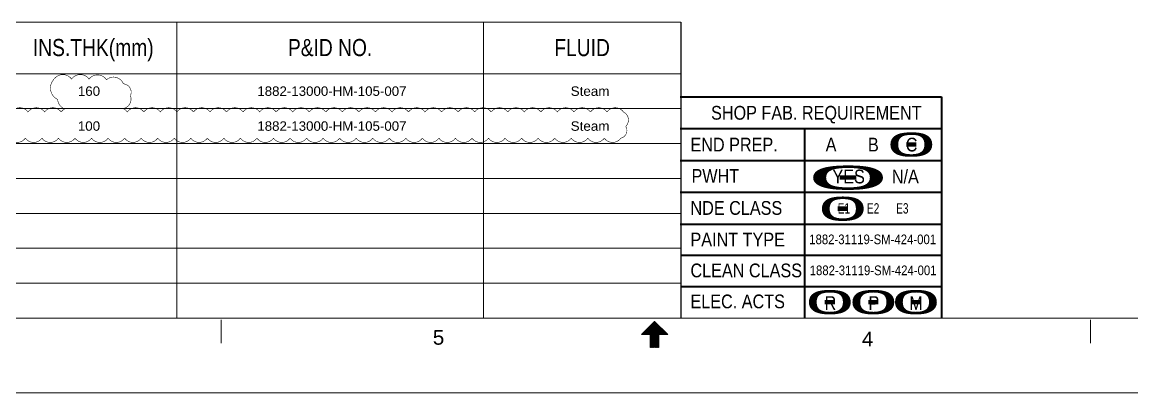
# Model space of a CAD drawing. Header units: inches. Extents: x 894 to 1735, y 0 to 594.
# Drawn here: x 1157.6 to 1425.9, y 0 to 89.7 of the extents above; entities that cross this region are included whole.
import ezdxf
from ezdxf.enums import TextEntityAlignment as Align

# ---------------------------------------------------------------- set-up
doc = ezdxf.new("R2010")
doc.units = ezdxf.units.IN
doc.header["$MEASUREMENT"] = 0
for name, color, linetype in [('2', 2, 'Continuous'), ('BG 0 -1', 7, 'Continuous'), ('BG BG BG BG BG 2', 7, 'Continuous'), ('BG BG BG BG TITLETEXT', 7, 'Continuous'), ('BG BG BG Default', 7, 'Continuous'), ('NOZZLES', 7, 'Continuous'), ('Rev.4', 6, 'Continuous')]:
    doc.layers.add(name, color=color, linetype=linetype)
doc.styles.add('1882-13610-HP-186-001-007(02OF02)_MODEL-EMBED 1_DWG$0$Arial', font='arial.ttf')
doc.styles.add('Arial', font='arial.ttf')
doc.styles.add('fixedText', font='MONOTXT8.shx', dxfattribs={"width": 0.85})

# ---------------------------------------------------------------- blocks, each defined once
blk = doc.blocks.new('A$C0a711439')
at = {"layer": 'BG BG BG Default', "color": 2, "linetype": 'Continuous', "lineweight": 35}
for p, q in [((-63.19417745169994, 7.701931330499974), (0, 7.701931330499974)), ((0, 7.701931330499974), (0, 0))]:
    blk.add_line(p, q, dxfattribs=at)
at = {"layer": 'BG BG BG BG TITLETEXT', "color": 4, "style": 'Arial', "width": 0.8408887547300006}
blk.add_text('SHOP FAB. REQUIREMENT', height=3.332684485827264, dxfattribs=at).set_placement((-55.72736878623527, 3.834656914604693), align=Align.MIDDLE_LEFT)

msp = doc.modelspace()

# ---------------------------------------------------------------- linework, layer by layer
at = {"layer": 'BG 0 -1', "color": 2, "linetype": 'Continuous', "lineweight": 25}
msp.add_line((1316.849427970865, 89.70609904810931), (1316.849427970865, 18.10732576754845), dxfattribs=at)
at = {"layer": 'BG 0 -1', "color": 7, "linetype": 'Continuous', "lineweight": 9}
for p, q in [((918.8789364837027, 18.10732576754845), (1709.6984715203, 18.10732576754845)), ((1205.717364522299, 17.68293552364571), (1205.717364522299, 12.02439893827932)), ((1310.522546991961, 17.30113572693585), (1307.339620162692, 14.11820889766761)), ((1307.35406934987, 14.11820889767159), (1310.529771585606, 17.29391113340739)), ((1307.479106524592, 14.11820889767159), (1310.592290172967, 17.23139254604632)), ((1307.604143699314, 14.11820889767159), (1310.654808760328, 17.16887395868525)), ((1307.729180874036, 14.11820889767159), (1310.717327347689, 17.1063553713243)), ((1307.854218048758, 14.11820889767159), (1310.77984593505, 17.04383678396323)), ((1307.97925522348, 14.11820889767159), (1310.842364522411, 16.98131819660216)), ((1308.104292398203, 14.11820889767159), (1310.904883109772, 16.9187996092412)), ((1308.229329572925, 14.11820889767159), (1310.967401697133, 16.85628102188014)), ((1308.354366747647, 14.11820889767148), (1311.029920284494, 16.79376243451907)), ((1308.479403922369, 14.11820889767148), (1311.092438871855, 16.73124384715811)), ((1308.604441097091, 14.11820889767148), (1311.154957459216, 16.66872525979704)), ((1308.729478271813, 14.11820889767148), (1311.217476046577, 16.60620667243597)), ((1308.854515446535, 14.11820889767148), (1311.279994633938, 16.54368808507502)), ((1308.979552621257, 14.11820889767148), (1311.3425132213, 16.48116949771395)), ((1309.104589795979, 14.11820889767148), (1311.40503180866, 16.41865091035288)), ((1309.229626970701, 14.11820889767148), (1311.467550396022, 16.35613232299193)), ((1309.354664145423, 14.11820889767148), (1311.530068983383, 16.29361373563086)), ((1309.461571382316, 14.10007895984222), (1311.592587570743, 16.2310951482699)), ((1309.461571382316, 13.9750417851202), (1311.655106158104, 16.16857656090883)), ((1309.461571382316, 13.85000461039817), (1311.717624745465, 16.10605797354776)), ((1313.705473821228, 14.11820889766761), (1310.522546991961, 17.30113572693585)), ((1310.529771585495, 17.29391113340159), (1310.529771585495, 11.63537454803554)), ((1415.967364522301, 17.68293552364571), (1415.967364522301, 12.02439893827932)), ((1307.339620162692, 14.11820889766761), (1309.461571382206, 14.11820889766761)), ((1309.461571382316, 13.72496743567604), (1311.780143332827, 16.04353938618681)), ((1309.461571382316, 13.59993026095401), (1311.842661920188, 15.98102079882574)), ((1309.461571382316, 13.47489308623199), (1311.905180507549, 15.91850221146467)), ((1309.461571382316, 13.34985591150985), (1311.96769909491, 15.85598362410371)), ((1309.461571382316, 13.22481873678782), (1312.030217682271, 15.79346503674265)), ((1309.461571382316, 13.0997815620658), (1312.092736269632, 15.73094644938169)), ((1309.461571382316, 12.97474438734366), (1312.155254856993, 15.66842786202062)), ((1309.461571382316, 12.84970721262164), (1312.217773444354, 15.60590927465955)), ((1309.461571382316, 12.72467003789961), (1312.280292031715, 15.5433906872986)), ((1309.461571382316, 12.59963286317748), (1312.342810619076, 15.48087209993753)), ((1309.461571382316, 12.47459568845545), (1312.405329206437, 15.41835351257646)), ((1309.461571382316, 12.34955851373343), (1312.467847793798, 15.3558349252155)), ((1309.461571382316, 12.22452133901129), (1312.530366381159, 15.29331633785444)), ((1309.461571382316, 12.09948416428927), (1312.59288496852, 15.23079775049337)), ((1309.461571382206, 14.11820889766761), (1309.461571382206, 10.93528206839926)), ((1309.461571382316, 11.97444698956724), (1311.583522601829, 14.09639820908023)), ((1309.461571382316, 11.84940981484522), (1311.583522601829, 13.97136103435821)), ((1309.461571382316, 11.72437264012308), (1311.583522601829, 13.84632385963607)), ((1309.461571382316, 11.59933546540105), (1311.583522601829, 13.72128668491405)), ((1309.461571382316, 11.47429829067903), (1311.583522601829, 13.59624951019202)), ((1309.461571382316, 11.34926111595689), (1311.583522601829, 13.47121233546989)), ((1311.583522601717, 14.11820889766761), (1313.705473821228, 14.11820889766761)), ((1311.583522601717, 14.11820889766761), (1311.583522601717, 10.93528206839926)), ((1311.60533329042, 14.11820889767148), (1312.655403555881, 15.16827916313241)), ((1311.730370465142, 14.11820889767148), (1312.717922143242, 15.10576057577134)), ((1311.855407639865, 14.11820889767148), (1312.780440730603, 15.04324198841027)), ((1311.980444814586, 14.11820889767148), (1312.842959317964, 14.98072340104932)), ((1312.105481989308, 14.11820889767148), (1312.905477905325, 14.91820481368825)), ((1312.230519164031, 14.11820889767148), (1312.967996492686, 14.85568622632718)), ((1312.355556338753, 14.11820889767148), (1313.030515080047, 14.79316763896622)), ((1312.480593513475, 14.11820889767148), (1313.093033667408, 14.73064905160516)), ((1312.605630688196, 14.11820889767148), (1313.155552254769, 14.66813046424409)), ((1312.730667862919, 14.11820889767148), (1313.21807084213, 14.60561187688313)), ((1312.855705037641, 14.11820889767148), (1313.280589429491, 14.54309328952206)), ((1312.980742212363, 14.11820889767148), (1313.343108016853, 14.48057470216099)), ((1313.105779387085, 14.11820889767148), (1313.405626604213, 14.41805611480004)), ((1313.230816561807, 14.11820889767148), (1313.468145191574, 14.35553752743897)), ((1313.355853736529, 14.11820889767148), (1313.530663778935, 14.2930189400779)), ((1313.480890911251, 14.11820889767148), (1313.593182366296, 14.23050035271694)), ((1313.605928085973, 14.11820889767148), (1313.655700953658, 14.16798176535588)), ((1309.461571382316, 11.22422394123487), (1311.583522601829, 13.34617516074786)), ((1309.461571382316, 11.09918676651284), (1311.583522601829, 13.22113798602584)), ((1309.461571382316, 10.97414959179082), (1311.583522601829, 13.09610081130381)), ((1309.547741033649, 10.93528206840199), (1311.583522601829, 12.97106363658168)), ((1309.672778208371, 10.93528206840199), (1311.583522601829, 12.84602646185965)), ((1309.797815383093, 10.93528206840199), (1311.583522601829, 12.72098928713763)), ((1309.922852557816, 10.93528206840199), (1311.583522601829, 12.59595211241549)), ((1310.047889732537, 10.93528206840199), (1311.583522601829, 12.47091493769346)), ((1310.172926907259, 10.93528206840199), (1311.583522601829, 12.34587776297144)), ((1310.297964081982, 10.93528206840199), (1311.583522601829, 12.2208405882493)), ((1310.423001256704, 10.93528206840199), (1311.583522601829, 12.09580341352728)), ((1310.548038431426, 10.93528206840199), (1311.583522601829, 11.97076623880525)), ((1310.673075606148, 10.93528206840199), (1311.583522601829, 11.84572906408312)), ((1310.79811278087, 10.93528206840199), (1311.583522601829, 11.72069188936109)), ((1310.923149955592, 10.93528206840199), (1311.583522601829, 11.59565471463907)), ((1311.048187130314, 10.93528206840199), (1311.583522601829, 11.47061753991693)), ((1311.173224305036, 10.93528206840199), (1311.583522601829, 11.34558036519491)), ((1311.298261479758, 10.93528206840199), (1311.583522601829, 11.22054319047288)), ((1311.42329865448, 10.93528206840199), (1311.583522601829, 11.09550601575086)), ((1311.548335829202, 10.93528206840199), (1311.583522601829, 10.97046884102872)), ((1734.767170778793, 8.444693776255008e-06), (893.7671707787932, 8.444693776255008e-06))]:
    msp.add_line(p, q, dxfattribs=at)
at = {"layer": 'BG BG BG BG BG 2', "color": 2, "linetype": 'Continuous', "lineweight": 15}
for p, q in [((1316.849427970865, 89.70609904810931), (918.8789364837027, 89.70609904810931)), ((1194.974289970865, 18.10732576754845), (1194.974289970865, 89.70609904810931)), ((1269.138897970864, 18.10732576754845), (1269.138897970864, 89.70609904810931)), ((1316.849427970865, 77.24098204810969), (918.8789364837027, 77.24098204810969)), ((1316.849427970865, 68.78978404810914), (918.8789364837027, 68.78978404810914)), ((1316.849427970865, 60.33852304811012), (918.8789364837027, 60.33852304811012)), ((1316.849427970865, 51.88726204810814), (918.8789364837027, 51.88726204810814)), ((1316.849427970865, 43.43600104810912), (918.8789364837027, 43.43600104810912)), ((1316.849427970865, 34.98477154810939), (918.8789364837027, 34.98477154810939)), ((1316.849427970865, 26.53351054811037), (918.8789364837027, 26.53351054811037))]:
    msp.add_line(p, q, dxfattribs=at)
at = {"layer": 'BG BG BG Default', "color": 2, "linetype": 'Continuous', "lineweight": 35}
for p, q in [((1316.716174957066, 63.939921726585), (1379.910352408765, 63.939921726585)), ((1346.798819327866, 63.939921726585), (1346.798819327866, 18.10732576754845)), ((1379.910352408765, 63.939921726585), (1379.910352408765, 18.10732576754845)), ((1316.716174957066, 56.23799039608502), (1379.910352408765, 56.23799039608502)), ((1316.716174957066, 48.53605906558505), (1379.910352408765, 48.53605906558505)), ((1316.716174957066, 40.83412773508508), (1379.910352408765, 40.83412773508508)), ((1316.849427970865, 33.29662773508517), (1379.910352408765, 33.29662773508517)), ((1316.849427970865, 25.75912773508526), (1379.910352408765, 25.75912773508526))]:
    msp.add_line(p, q, dxfattribs=at)
at = {"layer": 'Rev.4', "color": 1, "const_width": 0.132}
msp.add_lwpolyline([(1155.015126705846, 67.95737219086391, -0.52056705), (1159.015126705846, 67.95737219086391, -0.52056705), (1163.015126705846, 67.95737219086391, -0.52056705), (1167.015126705846, 67.95737219086391, -0.1201119632785426), (1167.883830296104, 68.72059544273233, -0.3019361374657856), (1166.179473910278, 71.00838305740444, -0.52056705), (1165.316854558735, 75.92305759811234, -0.5205670500000013), (1169.539555176325, 75.92305759811234, -0.52056705), (1173.762255793916, 75.92305759811234, -0.52056705), (1177.966621084795, 75.7676113138608, -0.52056705), (1182.073434289255, 74.78512171622137, -0.52056705), (1183.772455043368, 71.90292174877611, -0.4690084641262299), (1182.001160403221, 68.79054166166686, -0.1368965335196146), (1183.015126705846, 67.95737219086391, -0.52056705), (1187.015126705846, 67.95737219086391, -0.52056705), (1191.015126705846, 67.95737219086391, -0.52056705), (1195.015126705846, 67.95737219086391, -0.52056705), (1199.015126705846, 67.95737219086391, -0.52056705), (1203.015126705846, 67.95737219086391, -0.52056705), (1207.015126705846, 67.95737219086391, -0.52056705), (1211.015126705846, 67.95737219086391, -0.52056705), (1215.015126705846, 67.95737219086391, -0.52056705), (1219.015126705846, 67.95737219086391, -0.52056705), (1223.015126705846, 67.95737219086391, -0.52056705), (1227.015126705846, 67.95737219086391, -0.52056705), (1231.015126705846, 67.95737219086391, -0.52056705), (1235.015126705846, 67.95737219086391, -0.52056705), (1239.015126705846, 67.95737219086391, -0.52056705), (1243.015126705846, 67.95737219086391, -0.52056705), (1247.015126705846, 67.95737219086391, -0.52056705), (1251.015126705846, 67.95737219086391, -0.52056705), (1255.015126705846, 67.95737219086391, -0.52056705), (1259.015126705846, 67.95737219086391, -0.52056705), (1263.015126705846, 67.95737219086391, -0.52056705), (1267.015126705846, 67.95737219086391, -0.52056705), (1271.015126705846, 67.95737219086391, -0.52056705), (1275.015126705846, 67.95737219086391, -0.52056705), (1279.015126705846, 67.95737219086391, -0.52056705), (1283.015126705846, 67.95737219086391, -0.52056705), (1287.015126705846, 67.95737219086391, -0.52056705), (1291.015126705846, 67.95737219086391, -0.52056705), (1295.015126705846, 67.95737219086391, -0.52056705), (1299.015126705846, 67.95737219086391, -0.52056705), (1303.015126705846, 67.95737219086391, -0.52056705), (1303.535948335395, 64.47819382041303, -0.52056705), (1302.369167819098, 61.64497433671022, -0.52056705), (1298.369167819098, 61.64497433671022, -0.52056705), (1294.369167819098, 61.64497433671022, -0.52056705), (1290.369167819098, 61.64497433671022, -0.52056705), (1286.369167819098, 61.64497433671022, -0.52056705), (1282.369167819098, 61.64497433671022, -0.52056705), (1278.369167819098, 61.64497433671022, -0.52056705), (1274.369167819098, 61.64497433671022, -0.52056705), (1270.369167819098, 61.64497433671022, -0.52056705), (1266.369167819098, 61.64497433671022, -0.52056705), (1262.369167819098, 61.64497433671022, -0.52056705), (1258.369167819098, 61.64497433671022, -0.52056705), (1254.369167819098, 61.64497433671022, -0.52056705), (1250.369167819098, 61.64497433671022, -0.52056705), (1246.369167819098, 61.64497433671022, -0.52056705), (1242.369167819098, 61.64497433671022, -0.52056705), (1238.369167819098, 61.64497433671022, -0.52056705), (1234.369167819098, 61.64497433671022, -0.52056705), (1230.369167819098, 61.64497433671022, -0.52056705), (1226.369167819098, 61.64497433671022, -0.52056705), (1222.369167819098, 61.64497433671022, -0.52056705), (1218.369167819098, 61.64497433671022, -0.52056705), (1214.369167819098, 61.64497433671022, -0.52056705), (1210.369167819098, 61.64497433671022, -0.52056705), (1206.369167819098, 61.64497433671022, -0.52056705), (1202.369167819098, 61.64497433671022, -0.52056705), (1198.369167819098, 61.64497433671022, -0.52056705), (1194.369167819098, 61.64497433671022, -0.52056705), (1190.369167819098, 61.64497433671022, -0.52056705), (1186.369167819098, 61.64497433671022, -0.52056705), (1182.369167819098, 61.64497433671022, -0.52056705), (1178.369167819098, 61.64497433671022, -0.52056705), (1174.369167819098, 61.64497433671022, -0.52056705), (1170.369167819098, 61.64497433671022, -0.52056705), (1166.369167819098, 61.64497433671022, -0.52056705), (1162.369167819098, 61.64497433671022, -0.52056705), (1158.369167819098, 61.64497433671022, -0.52056705), (1154.369167819098, 61.64497433671022, -0.52056705)], format="xyb", dxfattribs=at)

# ---------------------------------------------------------------- block references
at = {"layer": '2', "color": 4}
msp.add_blockref('A$C0a711439', (1379.910352408765, 63.939921726585), dxfattribs=at)

# ---------------------------------------------------------------- texts
at = {"layer": '2', "style": '1882-13610-HP-186-001-007(02OF02)_MODEL-EMBED 1_DWG$0$Arial'}
for s, width, p in [('160', 1.008516360376516, (1171.049549080976, 74.16305120589526)), ('1882-13000-HM-105-007', 1.002960328271829, (1214.458481431757, 74.16305120589526)), ('Steam', 1.013127546291308, (1290.234782535944, 74.16305120589526)), ('100', 1.008516360376516, (1171.049549080976, 65.71179020589624)), ('1882-13000-HM-105-007', 1.002960328271829, (1214.458481431757, 65.71179020589624)), ('Steam', 1.013127546291308, (1290.234782535944, 65.71179020589624))]:
    msp.add_text(s, height=2.293056096971578, dxfattribs=dict(at, width=width)).set_placement(p, align=Align.TOP_LEFT)
at = {"layer": 'BG 0 -1', "color": 7, "style": 'Arial', "width": 1.008516360376511}
for s, p in [('5', (1258.279864522299, 13.3887181931949)), ('4', (1362.047254606727, 13.05261277257944))]:
    msp.add_text(s, height=3.53658536585366, dxfattribs=at).set_placement(p, align=Align.MIDDLE)
at = {"layer": 'BG BG BG BG TITLETEXT', "color": 4, "style": 'Arial'}
for s, height, width, p in [('INS.THK(mm)', 4.1455739871, 0.8037747644493399, (1174.782679720865, 83.56366172174137)), ('P&ID NO.', 4.1455739871, 0.8017368600295145, (1232.056593970864, 83.56366172174137)), ('FLUID', 4.1455739871, 0.8031565670177558, (1292.994162970865, 83.56366172174137)), ('A       B      C', 3.332684485827264, 0.8408887547300006, (1362.99144340124, 60.07264731068972)), ('YES      N/A', 3.332684485827264, 0.8408887547300006, (1363.979765757865, 52.35426263126396)), ('E1      E2      E3', 2.5, 0.7, (1363.368933464729, 44.64574122121212)), ('1882-31119-SM-424-001', 2.337021542656446, 0.8408887547300006, (1363.258125342251, 37.1441028387604)), ('1882-31119-SM-424-001', 2.337021542656446, 0.8408887547300006, (1363.368933464729, 29.64325351695379)), ('R', 3.332684485827264, 0.8408887547300006, (1353.030986466994, 21.72618613185432)), ('P', 3.332684485827264, 0.8408887547300006, (1363.554313675735, 21.72618613185432)), ('M', 3.332684485827264, 0.8408887547300006, (1373.736963005951, 21.72618613185432))]:
    msp.add_text(s, height=height, dxfattribs=dict(at, width=width)).set_placement(p, align=Align.MIDDLE_CENTER)
at = {"layer": 'BG BG BG BG TITLETEXT', "color": 4, "style": 'Arial', "width": 0.8408887547300006}
for s, p in [('END PREP.', (1319.200373486765, 60.07264731068972)), ('PWHT', (1319.450882947566, 52.49589353256397)), ('NDE CLASS', (1319.200373486765, 44.74308696258504)), ('PAINT TYPE', (1319.200373486765, 37.09501829298506)), ('CLEAN CLASS', (1319.200373486765, 29.62194962348508)), ('ELEC. ACTS', (1319.200373486765, 22.1220588884396))]:
    msp.add_text(s, height=3.332684485827264, dxfattribs=at).set_placement(p, align=Align.MIDDLE_LEFT)
at = {"layer": 'NOZZLES', "color": 2, "linetype": 'Continuous', "lineweight": 35, "style": 'fixedText'}
for width, p in [(2.55, (1372.618035423509, 60.079879983816)), (4.25, (1357.32044447814, 52.06732191917736)), (2.55, (1356.050498862445, 44.55028963947997)), (2.55, (1352.907168826994, 21.93693802702627)), (2.55, (1363.437061579696, 21.93693802702627)), (2.55, (1373.73156785161, 21.93693802702627))]:
    msp.add_text('0', height=5.75824778727, dxfattribs=dict(at, width=width)).set_placement(p, align=Align.MIDDLE_CENTER)

doc.saveas('drawing.dxf')
